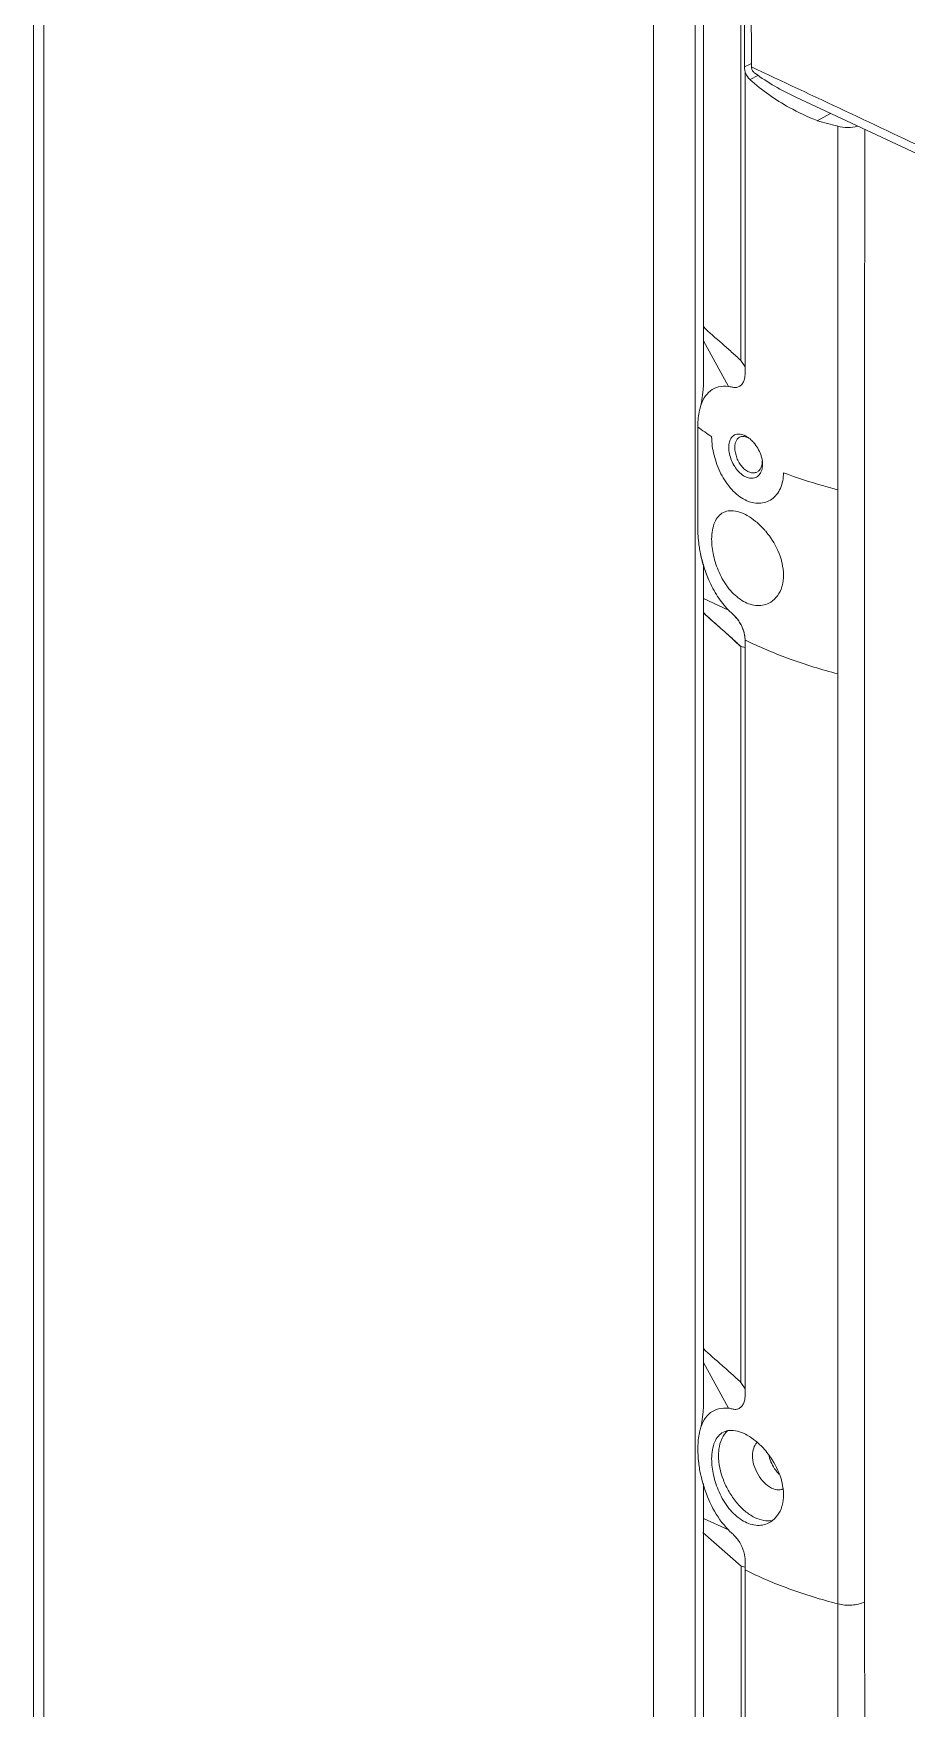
# Model space of a CAD drawing. Header units: millimetres. Extents: x 1177 to 4296, y 93 to 2298.
# Drawn here: x 3591.1 to 3665.1, y 1237 to 1379 of the extents above; entities that cross this region are included whole.
import ezdxf

# ---------------------------------------------------------------- set-up
doc = ezdxf.new("R2010")
doc.units = ezdxf.units.MM
doc.header["$LTSCALE"] = 0.1
doc.layers.get('0').update_dxf_attribs({"lineweight": 13})

msp = doc.modelspace()

# ---------------------------------------------------------------- linework, layer by layer
for p, q in [((3591.14, 1630.78), (3591.14, 1202.96)), ((3592.02, 1629.72), (3592.02, 1201.9))]:
    msp.add_line(p, q)
at = {"lineweight": 9}
for p, q in [((3643.64, 1221.13), (3643.64, 1558.88)), ((3647.17, 1221.13), (3647.17, 1558.88)), ((3647.88, 1429.31), (3647.88, 1349.21)), ((3651.06, 1351.28), (3651.06, 1422.29)), ((3651.36, 1376.15), (3651.36, 1396.87)), ((3651.36, 1376.15), (3651.83, 1376.38)), ((3651.41, 1350.73), (3651.42, 1375.72)), ((3651.83, 1376.38), (3651.95, 1376.44)), ((3651.95, 1376.15), (3652.4, 1375.94)), ((3651.83, 1375.08), (3652.5, 1375.42)), ((3655.7, 1373.6), (3685.47, 1359.63)), ((3658.66, 1372.21), (3657.53, 1371.59)), ((3659.27, 1371.13), (3659.27, 1245.9)), ((3661.53, 1348.24), (3661.55, 1370.85)), ((3650, 1349.08), (3647.88, 1352.95)), ((3651.41, 1350.73), (3651.06, 1351.28)), ((3661.53, 1348.24), (3661.53, 1340.45)), ((3647.41, 1345.62), (3647.41, 1345.63)), ((3647.41, 1336.97), (3647.41, 1345.62)), ((3652.89, 1342.47), (3652.88, 1342.62)), ((3652.89, 1342.62), (3652.89, 1342.47)), ((3661.53, 1261.64), (3661.53, 1340.45)), ((3647.88, 1333.95), (3647.88, 1331.1)), ((3648.35, 1332.66), (3648.27, 1332.85)), ((3647.88, 1329.91), (3647.88, 1331.1)), ((3647.88, 1329.91), (3647.88, 1331.1)), ((3650, 1330.12), (3647.88, 1331.1)), ((3647.88, 1329.91), (3647.88, 1262.61)), ((3651.06, 1264.67), (3651.06, 1327.04)), ((3651.42, 1326.96), (3651.06, 1327.04)), ((3651.41, 1326.96), (3651.06, 1327.04)), ((3651.42, 1326.96), (3651.41, 1264.12)), ((3650, 1262.48), (3647.88, 1266.35)), ((3651.41, 1264.12), (3651.06, 1264.67)), ((3661.53, 1261.64), (3661.53, 1253.84)), ((3647.88, 1256.11), (3647.88, 1221.64)), ((3661.53, 1246.05), (3661.53, 1253.84)), ((3650, 1252.16), (3647.88, 1253.14)), ((3647.84, 1251.94), (3651.08, 1249.09)), ((3651.41, 1249), (3651.06, 1249.08)), ((3651.08, 1221.9), (3651.08, 1249.09)), ((3651.41, 1249), (3651.41, 1248.77)), ((3651.41, 1221.92), (3651.41, 1248.77)), ((3659.27, 1227.37), (3659.27, 1245.9)), ((3661.55, 1228.73), (3661.53, 1246.05))]:
    msp.add_line(p, q, dxfattribs=at)
for points in [[(3647.88, 1349.21), (3647.87, 1348.78), (3647.72, 1347.7), (3647.6, 1347.24)], [(3647.88, 1262.61), (3647.87, 1262.18), (3647.72, 1261.1), (3647.6, 1260.64)]]:
    msp.add_lwpolyline(points, dxfattribs=at)
for centre, radius, start, end in [((6396.42, 1386.56), 2744.49, 179.78249, 180.21748), ((2315.85, -1480.57), 3153.73, 64.60357, 64.92537), ((3664.56, 1389.46), 19.21, 228.4774, 240.6893), ((3664.56, 1389.53), 19.26, 240.7775, 248.5839), ((3661.06, 1363.75), 22.68, 233.0051, 236.6327), ((3650.24, 1342.73), 2.47, 49.9488, 52.9519), ((3650.11, 1342.57), 2.68, 45.6602, 49.9356), ((3652.11, 1342.43), 0.685, 296.5267, 305.6005), ((3650.7, 1342.46), 2.2, 6.2641, 10.0077), ((3650.94, 1342.49), 1.95, 3.9194, 6.2367), ((3647.91, 1332.37), 6.87, 40.153, 42.2505), ((3659.22, 1337.32), 11.83, 191.7732, 197.1349), ((3658.55, 1337.11), 11.14, 197.1142, 201.9258), ((3658, 1336.9), 10.54, 201.9601, 202.5836), ((3657.84, 1336.83), 10.37, 202.5833, 203.7315), ((3665.47, 1355.7), 31.44, 243.4322, 243.861), ((3657.31, 1334.43), 9.69, 229.1246, 229.5315), ((3659.28, 1326.99), 7.87, 179.556, 180.2081), ((3658.37, 1326.99), 6.95, 179.5033, 180.2063), ((3647.91, 1254.43), 6.87, 40.1539, 42.2458)]:
    msp.add_arc(centre, radius, start, end, dxfattribs=at)
for centre, major_axis, start_param, end_param in [((3673.78, 1386.09), (31.62, 0.93), -2.125666, -2.062828), ((3660.18, 1372.07), (2, 0.06), -2.062828, -1.192026)]:
    msp.add_ellipse(centre, major_axis=major_axis, ratio=0.521057, start_param=start_param, end_param=end_param, dxfattribs=at)
for points, knots in [([(3651.42, 1375.72), (3651.41, 1375.76), (3651.38, 1375.9), (3651.36, 1376.05), (3651.36, 1376.15)], [0, 0, 0, 0, 0.261429, 1, 1, 1, 1]), ([(3651.83, 1375.08), (3651.78, 1375.12), (3651.6, 1375.31), (3651.48, 1375.54), (3651.42, 1375.72)], [0, 0, 0, 0, 0.240388, 1, 1, 1, 1]), ([(3651.95, 1376.14), (3651.95, 1376.09), (3651.97, 1375.96), (3652.07, 1375.78), (3652.19, 1375.66), (3652.25, 1375.62)], [0, 0, 0, 0, 0.232592, 0.614007, 1, 1, 1, 1]), ([(3655.7, 1373.6), (3655.09, 1373.88), (3653.91, 1374.49), (3652.79, 1375.22), (3652.25, 1375.62)], [0, 0, 0, 0, 0.501073, 1, 1, 1, 1]), ([(3651.06, 1351.28), (3650.8, 1351.51), (3650.27, 1351.99), (3649.2, 1352.94), (3648.39, 1353.64), (3647.88, 1354.14)], [0, 0, 0, 0, 0.249917, 0.501041, 1, 1, 1, 1]), ([(3650, 1349.08), (3650.1, 1349.07), (3650.31, 1349.01), (3650.61, 1348.96), (3650.91, 1349.04), (3651.16, 1349.24), (3651.33, 1349.54), (3651.44, 1350.04), (3651.41, 1350.45), (3651.41, 1350.73)], [0, 0, 0, 0, 0.115069, 0.228239, 0.334555, 0.44279, 0.561959, 0.69752, 1, 1, 1, 1]), ([(3650, 1349.08), (3649.72, 1349.11), (3649.18, 1349.09), (3648.43, 1348.74), (3647.89, 1348.09), (3647.68, 1347.54), (3647.6, 1347.24)], [0, 0, 0, 0, 0.249663, 0.479061, 0.72037, 1, 1, 1, 1]), ([(3647.6, 1347.24), (3647.58, 1347.18), (3647.52, 1346.91), (3647.47, 1346.63), (3647.45, 1346.42)], [0, 0, 0, 0, 0.238609, 1, 1, 1, 1]), ([(3647.45, 1346.42), (3647.44, 1346.36), (3647.42, 1346.09), (3647.41, 1345.83), (3647.41, 1345.62)], [0, 0, 0, 0, 0.242162, 1, 1, 1, 1]), ([(3648.58, 1344.81), (3648.58, 1344.28), (3648.74, 1343.2), (3649.3, 1341.67), (3650.06, 1340.53), (3650.8, 1339.82), (3651.39, 1339.44), (3652, 1339.21), (3652.6, 1339.15), (3653.18, 1339.24), (3653.69, 1339.5), (3654.11, 1339.91), (3654.55, 1340.64), (3654.66, 1341.31), (3654.66, 1341.76)], [0, 0, 0, 0, 0.140107, 0.289884, 0.434252, 0.500982, 0.56294, 0.620135, 0.67334, 0.723984, 0.77395, 0.825212, 0.879437, 1, 1, 1, 1]), ([(3650.03, 1343.9), (3650.03, 1344.06), (3650.06, 1344.35), (3650.23, 1344.74), (3650.51, 1345), (3650.76, 1345.04), (3650.88, 1345.04)], [0, 0, 0, 0, 0.299785, 0.553849, 0.776013, 1, 1, 1, 1]), ([(3650.54, 1343.89), (3650.54, 1343.99), (3650.56, 1344.18), (3650.63, 1344.44), (3650.76, 1344.65), (3650.88, 1344.74), (3650.94, 1344.77)], [0, 0, 0, 0, 0.29588, 0.557381, 0.787991, 1, 1, 1, 1]), ([(3650.88, 1345.04), (3650.92, 1345.04), (3651.11, 1345.02), (3651.29, 1344.96), (3651.42, 1344.89)], [0, 0, 0, 0, 0.230584, 1, 1, 1, 1]), ([(3650.94, 1344.77), (3651.05, 1344.83), (3651.34, 1344.86), (3651.59, 1344.76), (3651.72, 1344.69)], [0, 0, 0, 0, 0.451844, 1, 1, 1, 1]), ([(3651.42, 1344.89), (3651.45, 1344.88), (3651.56, 1344.82), (3651.66, 1344.75), (3651.73, 1344.7)], [0, 0, 0, 0, 0.240515, 1, 1, 1, 1]), ([(3651.98, 1344.48), (3652.07, 1344.39), (3652.42, 1344.01), (3652.67, 1343.53), (3652.78, 1343.16)], [0, 0, 0, 0, 0.244785, 1, 1, 1, 1]), ([(3652.45, 1341.45), (3652.35, 1341.37), (3652.1, 1341.27), (3651.67, 1341.31), (3651.25, 1341.5), (3650.85, 1341.83), (3650.51, 1342.28), (3650.25, 1342.8), (3650.08, 1343.34), (3650.03, 1343.72), (3650.03, 1343.9)], [0, 0, 0, 0, 0.093408, 0.193287, 0.306482, 0.43464, 0.574916, 0.72095, 0.865778, 1, 1, 1, 1]), ([(3652.42, 1341.82), (3652.33, 1341.78), (3652.12, 1341.72), (3651.78, 1341.79), (3651.45, 1341.97), (3651.15, 1342.25), (3650.89, 1342.61), (3650.64, 1343.15), (3650.55, 1343.6), (3650.54, 1343.89)], [0, 0, 0, 0, 0.093964, 0.19617, 0.311763, 0.441241, 0.581332, 0.726088, 1, 1, 1, 1]), ([(3652.78, 1341.86), (3652.76, 1341.82), (3652.68, 1341.66), (3652.56, 1341.52), (3652.45, 1341.45)], [0, 0, 0, 0, 0.265188, 1, 1, 1, 1]), ([(3652.78, 1342.22), (3652.76, 1342.19), (3652.7, 1342.06), (3652.6, 1341.94), (3652.51, 1341.88)], [0, 0, 0, 0, 0.265274, 1, 1, 1, 1]), ([(3652.87, 1342.73), (3652.87, 1342.68), (3652.87, 1342.51), (3652.83, 1342.34), (3652.78, 1342.22)], [0, 0, 0, 0, 0.264034, 1, 1, 1, 1]), ([(3652.89, 1342.47), (3652.89, 1342.42), (3652.88, 1342.21), (3652.84, 1342), (3652.78, 1341.86)], [0, 0, 0, 0, 0.266407, 1, 1, 1, 1]), ([(3659.27, 1340.31), (3658.87, 1340.42), (3657.31, 1340.84), (3655.78, 1341.34), (3654.66, 1341.76)], [0, 0, 0, 0, 0.256827, 1, 1, 1, 1]), ([(3648.58, 1336.13), (3648.58, 1336.39), (3648.62, 1336.88), (3648.8, 1337.54), (3649.11, 1338.07), (3649.41, 1338.31), (3649.57, 1338.39)], [0, 0, 0, 0, 0.300568, 0.564222, 0.79262, 1, 1, 1, 1]), ([(3649.57, 1338.39), (3649.62, 1338.42), (3649.83, 1338.51), (3650.07, 1338.54), (3650.24, 1338.54)], [0, 0, 0, 0, 0.242933, 1, 1, 1, 1]), ([(3650.24, 1338.54), (3650.71, 1338.54), (3651.46, 1338.26), (3652.34, 1337.64), (3652.78, 1337.22), (3652.99, 1336.99)], [0, 0, 0, 0, 0.438289, 0.707025, 1, 1, 1, 1]), ([(3647.63, 1334.91), (3647.6, 1335.08), (3647.47, 1335.77), (3647.41, 1336.46), (3647.41, 1336.97)], [0, 0, 0, 0, 0.260863, 1, 1, 1, 1]), ([(3647.63, 1334.91), (3647.6, 1335.08), (3647.47, 1335.77), (3647.41, 1336.46), (3647.41, 1336.97)], [0, 0, 0, 0, 0.260863, 1, 1, 1, 1]), ([(3648.58, 1336.13), (3648.58, 1335.66), (3648.7, 1334.7), (3649.01, 1333.78), (3649.21, 1333.33)], [0, 0, 0, 0, 0.482444, 1, 1, 1, 1]), ([(3653.16, 1336.8), (3653.3, 1336.63), (3653.85, 1335.91), (3654.26, 1335.09), (3654.46, 1334.44)], [0, 0, 0, 0, 0.251142, 1, 1, 1, 1]), ([(3648.35, 1332.66), (3648.27, 1332.84), (3647.97, 1333.57), (3647.75, 1334.33), (3647.63, 1334.91)], [0, 0, 0, 0, 0.25109, 1, 1, 1, 1]), ([(3654.46, 1334.44), (3654.49, 1334.32), (3654.6, 1333.88), (3654.66, 1333.42), (3654.66, 1333.09)], [0, 0, 0, 0, 0.259896, 1, 1, 1, 1]), ([(3649.21, 1333.33), (3649.43, 1332.83), (3649.84, 1332.13), (3650.54, 1331.37), (3651.26, 1330.81), (3652.08, 1330.48), (3652.89, 1330.5), (3653.26, 1330.62), (3653.42, 1330.7)], [0, 0, 0, 0, 0.296312, 0.435164, 0.564887, 0.794487, 0.898919, 1, 1, 1, 1]), ([(3654.46, 1331.89), (3654.49, 1331.98), (3654.62, 1332.37), (3654.66, 1332.78), (3654.66, 1333.09)], [0, 0, 0, 0, 0.238462, 1, 1, 1, 1]), ([(3650, 1330.12), (3649.66, 1330.47), (3649.03, 1331.28), (3648.56, 1332.18), (3648.35, 1332.66)], [0, 0, 0, 0, 0.486626, 1, 1, 1, 1]), ([(3650, 1330.12), (3649.66, 1330.47), (3649.03, 1331.28), (3648.56, 1332.18), (3648.35, 1332.66)], [0, 0, 0, 0, 0.486626, 1, 1, 1, 1]), ([(3653.42, 1330.7), (3653.65, 1330.81), (3654.08, 1331.16), (3654.36, 1331.63), (3654.46, 1331.89)], [0, 0, 0, 0, 0.48203, 1, 1, 1, 1]), ([(3648.75, 1329.11), (3648.67, 1329.17), (3648.38, 1329.44), (3648.09, 1329.7), (3647.88, 1329.91)], [0, 0, 0, 0, 0.252243, 1, 1, 1, 1]), ([(3649.91, 1328.08), (3649.57, 1328.39), (3648.88, 1328.98), (3648.2, 1329.59), (3647.88, 1329.91)], [0, 0, 0, 0, 0.503473, 1, 1, 1, 1]), ([(3650.41, 1327.64), (3650.27, 1327.76), (3649.72, 1328.25), (3649.16, 1328.74), (3648.75, 1329.11)], [0, 0, 0, 0, 0.249227, 1, 1, 1, 1]), ([(3651.41, 1327.65), (3651.39, 1327.89), (3651.3, 1328.39), (3650.98, 1329.07), (3650.53, 1329.66), (3650.16, 1329.96), (3650, 1330.12)], [0, 0, 0, 0, 0.24958, 0.514303, 0.76776, 1, 1, 1, 1]), ([(3651.41, 1327.59), (3651.41, 1327.71), (3651.39, 1327.95), (3651.27, 1328.45), (3651, 1329.04), (3650.55, 1329.65), (3650.16, 1329.95), (3650, 1330.12)], [0, 0, 0, 0, 0.120487, 0.248088, 0.512326, 0.766521, 1, 1, 1, 1]), ([(3650.97, 1327.1), (3650.92, 1327.14), (3650.73, 1327.31), (3650.54, 1327.49), (3650.4, 1327.62)], [0, 0, 0, 0, 0.246123, 1, 1, 1, 1]), ([(3651.41, 1327.05), (3651.41, 1327.1), (3651.42, 1327.3), (3651.42, 1327.5), (3651.41, 1327.65)], [0, 0, 0, 0, 0.247621, 1, 1, 1, 1]), ([(3651.62, 1327.48), (3652.8, 1326.91), (3655.31, 1325.86), (3657.91, 1325.07), (3659.27, 1324.72)], [0, 0, 0, 0, 0.482076, 1, 1, 1, 1]), ([(3651.06, 1327.04), (3651.06, 1327.06), (3651.04, 1327.1), (3651.02, 1327.06), (3651.02, 1327.05)], [0, 0, 0, 0, 0.589542, 1, 1, 1, 1]), ([(3651.06, 1327.04), (3651.06, 1327.05), (3651.05, 1327.06), (3651.04, 1327.08), (3651.04, 1327.08)], [0, 0, 0, 0, 0.347327, 1, 1, 1, 1]), ([(3651.06, 1264.67), (3650.8, 1264.91), (3650.27, 1265.39), (3649.2, 1266.34), (3648.39, 1267.04), (3647.88, 1267.54)], [0, 0, 0, 0, 0.249917, 0.501041, 1, 1, 1, 1]), ([(3650, 1262.48), (3650.11, 1262.47), (3650.31, 1262.41), (3650.62, 1262.36), (3650.92, 1262.44), (3651.16, 1262.64), (3651.33, 1262.94), (3651.44, 1263.44), (3651.41, 1263.85), (3651.41, 1264.12)], [0, 0, 0, 0, 0.115083, 0.228225, 0.334504, 0.44274, 0.561915, 0.697476, 1, 1, 1, 1]), ([(3650, 1262.48), (3649.73, 1262.5), (3649.18, 1262.48), (3648.44, 1262.14), (3647.89, 1261.48), (3647.68, 1260.94), (3647.6, 1260.64)], [0, 0, 0, 0, 0.249675, 0.47907, 0.72035, 1, 1, 1, 1]), ([(3647.6, 1260.64), (3647.57, 1260.52), (3647.45, 1259.98), (3647.41, 1259.43), (3647.41, 1259.01)], [0, 0, 0, 0, 0.230554, 1, 1, 1, 1]), ([(3649.57, 1260.45), (3649.62, 1260.47), (3649.83, 1260.56), (3650.07, 1260.6), (3650.24, 1260.6)], [0, 0, 0, 0, 0.242932, 1, 1, 1, 1]), ([(3650.24, 1260.6), (3650.71, 1260.6), (3651.46, 1260.32), (3652.34, 1259.7), (3652.78, 1259.28), (3652.99, 1259.05)], [0, 0, 0, 0, 0.438285, 0.707023, 1, 1, 1, 1]), ([(3648.58, 1258.18), (3648.58, 1258.44), (3648.62, 1258.93), (3648.8, 1259.6), (3649.11, 1260.13), (3649.41, 1260.37), (3649.57, 1260.45)], [0, 0, 0, 0, 0.300569, 0.564222, 0.79262, 1, 1, 1, 1]), ([(3649.16, 1258.48), (3649.16, 1258.58), (3649.18, 1258.98), (3649.25, 1259.38), (3649.35, 1259.66)], [0, 0, 0, 0, 0.265125, 1, 1, 1, 1]), ([(3649.35, 1259.66), (3649.38, 1259.75), (3649.52, 1260.09), (3649.74, 1260.4), (3649.95, 1260.58)], [0, 0, 0, 0, 0.268105, 1, 1, 1, 1]), ([(3652.42, 1259.56), (3652.29, 1259.44), (3652.09, 1259.08), (3652.04, 1258.69), (3652.04, 1258.48)], [0, 0, 0, 0, 0.456479, 1, 1, 1, 1]), ([(3647.41, 1259.01), (3647.41, 1258.67), (3647.45, 1257.95), (3647.69, 1256.49), (3648.04, 1255.4), (3648.35, 1254.7)], [0, 0, 0, 0, 0.234131, 0.483799, 1, 1, 1, 1]), ([(3648.58, 1258.18), (3648.58, 1257.72), (3648.7, 1256.76), (3649.01, 1255.84), (3649.21, 1255.39)], [0, 0, 0, 0, 0.482445, 1, 1, 1, 1]), ([(3649.16, 1258.48), (3649.16, 1257.77), (3649.4, 1256.69), (3650.03, 1255.39), (3650.65, 1254.49), (3651.37, 1253.75), (3652.16, 1253.21), (3652.95, 1252.93), (3653.49, 1252.92), (3653.73, 1252.97)], [0, 0, 0, 0, 0.267286, 0.409682, 0.549783, 0.68188, 0.801563, 0.906954, 1, 1, 1, 1]), ([(3653.64, 1255.71), (3653.41, 1255.83), (3652.98, 1256.17), (3652.48, 1256.84), (3652.13, 1257.63), (3652.04, 1258.2), (3652.04, 1258.48)], [0, 0, 0, 0, 0.229676, 0.488215, 0.753208, 1, 1, 1, 1]), ([(3653.16, 1258.86), (3653.3, 1258.68), (3653.85, 1257.97), (3654.26, 1257.14), (3654.46, 1256.5)], [0, 0, 0, 0, 0.251144, 1, 1, 1, 1]), ([(3653.44, 1258.41), (3653.55, 1257.99), (3653.81, 1257.44), (3654.18, 1256.99), (3654.28, 1256.88)], [0, 0, 0, 0, 0.754716, 1, 1, 1, 1]), ([(3654.46, 1256.5), (3654.49, 1256.38), (3654.6, 1255.94), (3654.66, 1255.48), (3654.66, 1255.14)], [0, 0, 0, 0, 0.259894, 1, 1, 1, 1]), ([(3649.21, 1255.39), (3649.43, 1254.89), (3649.84, 1254.19), (3650.54, 1253.43), (3651.26, 1252.86), (3652.08, 1252.53), (3652.89, 1252.55), (3653.26, 1252.67), (3653.42, 1252.76)], [0, 0, 0, 0, 0.296312, 0.435164, 0.564886, 0.794486, 0.898918, 1, 1, 1, 1]), ([(3654.26, 1255.55), (3654.21, 1255.55), (3653.99, 1255.57), (3653.79, 1255.64), (3653.64, 1255.71)], [0, 0, 0, 0, 0.23308, 1, 1, 1, 1]), ([(3654.59, 1255.62), (3654.57, 1255.61), (3654.46, 1255.57), (3654.34, 1255.56), (3654.26, 1255.55)], [0, 0, 0, 0, 0.245254, 1, 1, 1, 1]), ([(3654.46, 1253.95), (3654.49, 1254.04), (3654.62, 1254.43), (3654.66, 1254.84), (3654.66, 1255.14)], [0, 0, 0, 0, 0.238462, 1, 1, 1, 1]), ([(3648.35, 1254.7), (3648.45, 1254.46), (3648.89, 1253.55), (3649.48, 1252.7), (3650, 1252.16)], [0, 0, 0, 0, 0.259665, 1, 1, 1, 1]), ([(3653.42, 1252.76), (3653.65, 1252.87), (3654.08, 1253.22), (3654.36, 1253.69), (3654.46, 1253.95)], [0, 0, 0, 0, 0.48203, 1, 1, 1, 1]), ([(3650, 1252.16), (3650.1, 1252.06), (3650.31, 1251.87), (3650.64, 1251.56), (3650.91, 1251.19), (3651.22, 1250.63), (3651.4, 1250.02), (3651.42, 1249.42), (3651.41, 1249.14), (3651.41, 1249)], [0, 0, 0, 0, 0.117618, 0.238408, 0.36872, 0.50365, 0.764584, 0.884076, 1, 1, 1, 1]), ([(3651.41, 1248.77), (3652.61, 1248.17), (3655.19, 1247.08), (3657.86, 1246.26), (3659.27, 1245.9)], [0, 0, 0, 0, 0.48135, 1, 1, 1, 1]), ([(3659.27, 1245.9), (3659.65, 1245.8), (3660.25, 1245.75), (3661.01, 1245.86), (3661.37, 1245.98), (3661.53, 1246.05)], [0, 0, 0, 0, 0.514199, 0.769496, 1, 1, 1, 1])]:
    msp.add_open_spline(points, degree=3, knots=knots, dxfattribs=at)
for points in [[(3652.78, 1343.16), (3652.82, 1343.05), (3652.84, 1342.95), (3652.86, 1342.84)], [(3650.4, 1327.62), (3650.24, 1327.77), (3650.07, 1327.93), (3649.91, 1328.08)], [(3650.71, 1327.36), (3650.61, 1327.45), (3650.51, 1327.54), (3650.41, 1327.64)], [(3650.95, 1327.11), (3650.87, 1327.19), (3650.79, 1327.28), (3650.71, 1327.36)], [(3651.41, 1327.59), (3651.42, 1327.41), (3651.41, 1327.23), (3651.41, 1327.05)], [(3651.02, 1327.05), (3651, 1327.07), (3650.98, 1327.09), (3650.95, 1327.11)], [(3651.04, 1327.08), (3651.03, 1327.07), (3651.02, 1327.06), (3651.02, 1327.05)]]:
    msp.add_open_spline(points, degree=3, dxfattribs=at)

doc.saveas('drawing.dxf')
